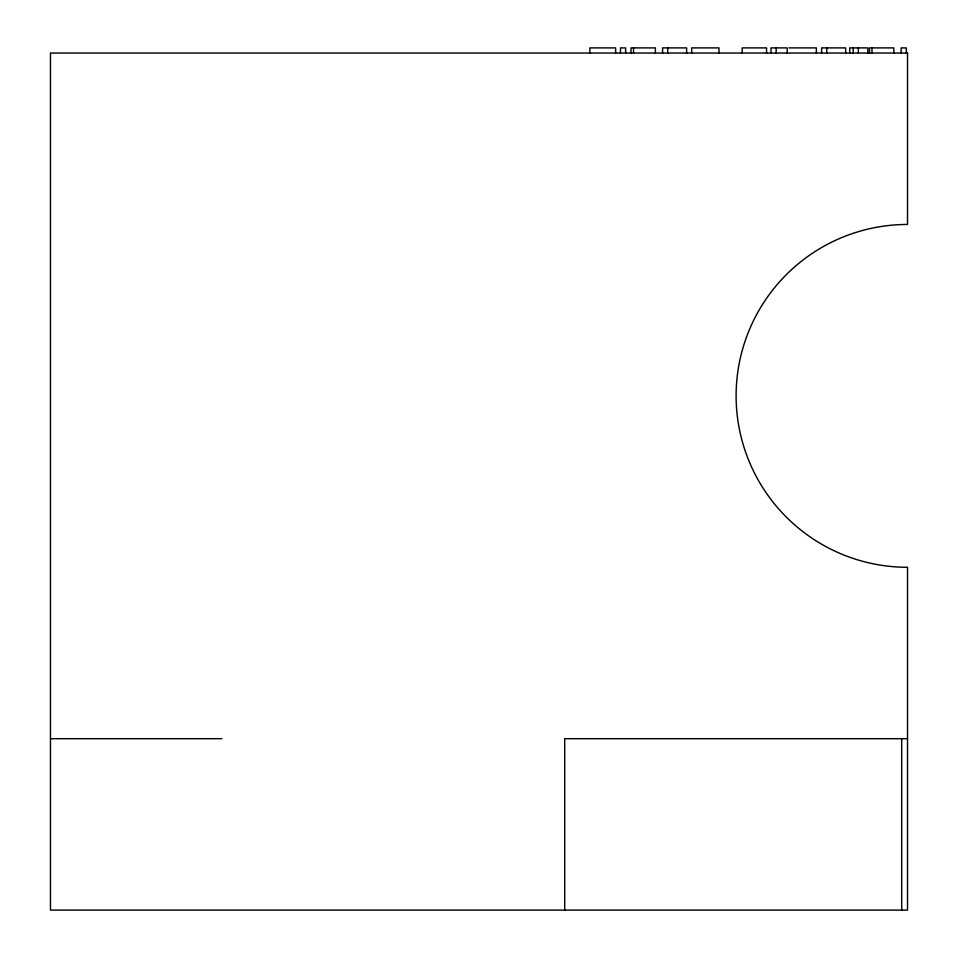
<?xml version="1.0" encoding="UTF-8"?>
<svg xmlns="http://www.w3.org/2000/svg" width="958" height="958" viewBox="0 0 958 958"><rect width="100%" height="100%" fill="white"/><g stroke="black" fill="none" stroke-linecap="round" stroke-linejoin="round"><path stroke-width="1.44" d="M789.045 47.9L816.348 47.9L816.348 53.037M50.475 738.69L221.885 738.69M907.525 738.69L564.705 738.69L564.705 910.1M906.304 53.037L906.304 47.9L901.155 47.9L901.155 53.037M901.694 738.69L901.694 910.1M893.826 53.037L893.826 47.9L869.493 47.9L869.493 53.037M871.984 47.9L871.984 53.037M867.828 53.037L867.828 47.9L849.734 47.9L849.734 53.037M858.356 47.9L858.356 53.037M853.207 47.9L853.207 53.037M845.663 53.037L845.663 47.9L821.629 47.9L821.629 53.037M826.778 47.9L826.778 53.037M787.213 53.037L787.213 47.9L771.01 47.9L771.01 53.037M776.148 47.9L776.148 53.037M766.58 53.037L766.58 47.9L742.199 47.9L742.199 53.037M718.991 53.037L718.991 47.9L691.676 47.9L691.676 53.037M686.623 53.037L686.623 47.9L662.589 47.9L662.589 53.037M667.738 47.9L667.738 53.037M655.368 53.037L655.368 47.9L631.035 47.9L631.035 53.037M633.525 47.9L633.525 53.037M625.622 53.037L625.622 47.9L620.473 47.9L620.473 53.037M615.611 53.037L615.611 47.9L589.889 47.9L589.889 53.037M907.525 53.037L50.475 53.037L50.475 910.1L907.525 910.1L907.525 567.28A171.41 171.41 0 0 1 736.115 395.87A171.41 171.41 0 0 1 907.525 224.459L907.525 53.037"/></g></svg>
